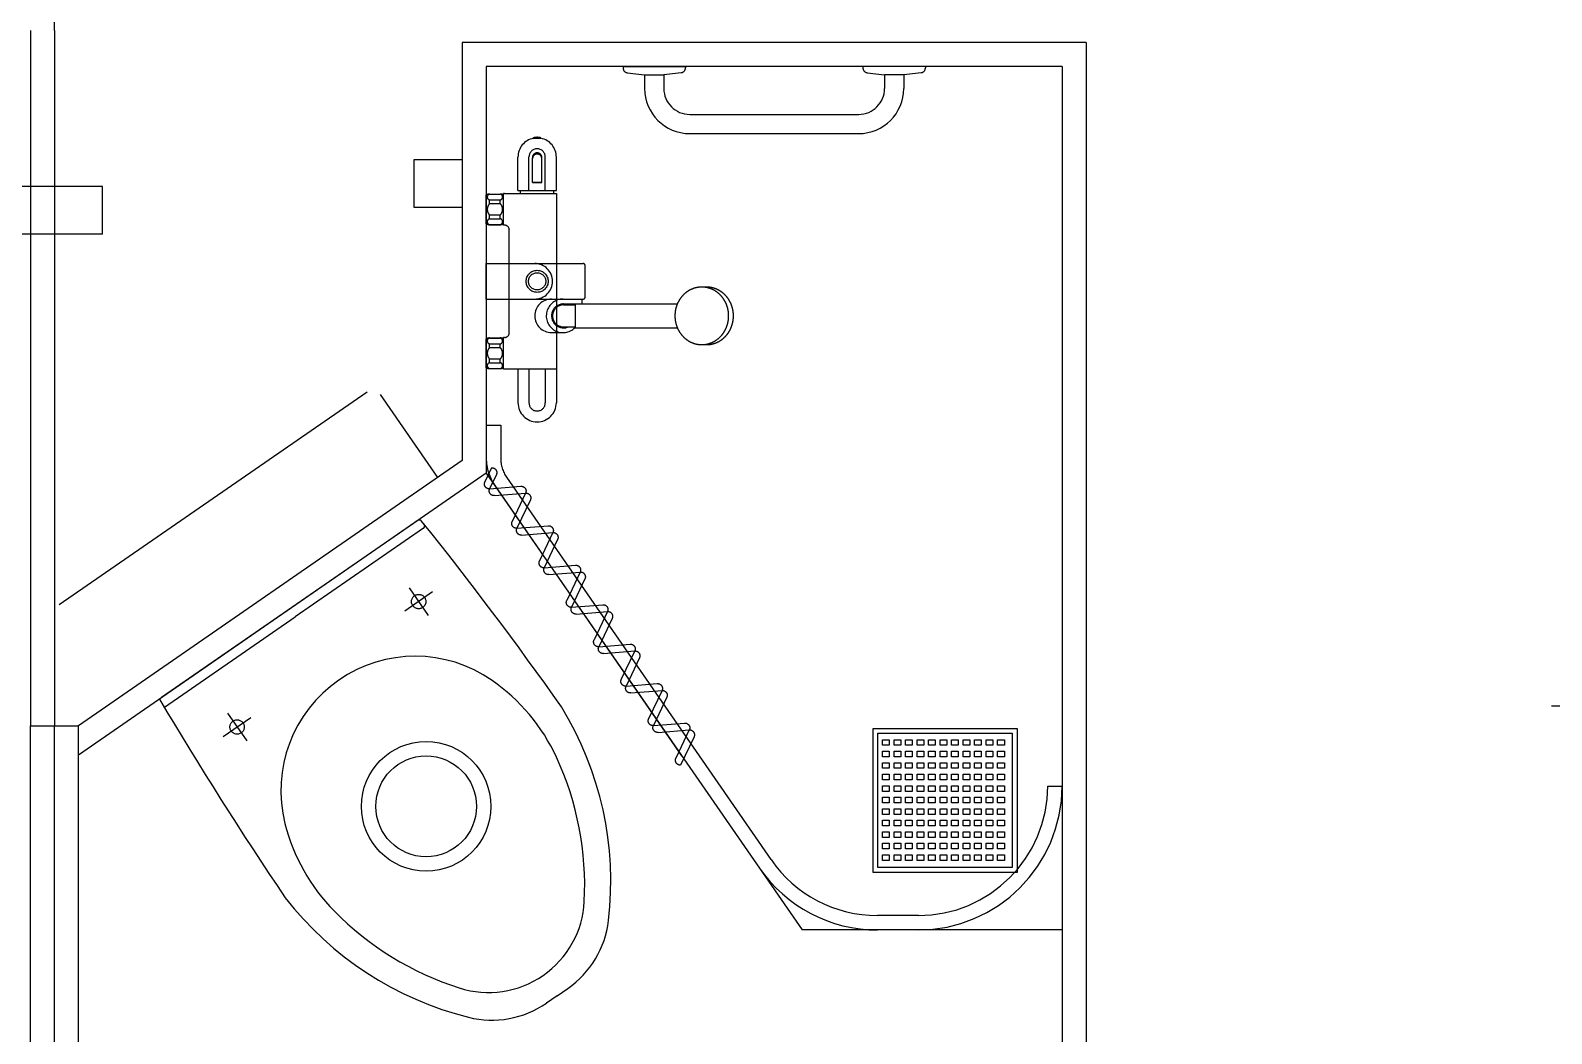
# Model space of a CAD drawing. Header units: millimetres. Extents: x 1638 to 3309, y -435 to 1865.
# Drawn here: x 2305.71 to 2313.88, y -210.75 to -205.36 of the extents above; entities that cross this region are included whole.
import ezdxf

# ---------------------------------------------------------------- set-up
doc = ezdxf.new("R2010")
doc.units = ezdxf.units.MM
doc.linetypes.add('HIDDEN', pattern=[9.525, 6.35, -3.175])
doc.layers.add('ballast', color=1, linetype='HIDDEN', lineweight=25)

# ---------------------------------------------------------------- blocks, each defined once
blk = doc.blocks.new('EXISTING BALLAST SYSTEM')
at = {"color": 8}
for p, q in [((2305.8415, -205.3608), (2305.8415, -201.6271)), ((2305.7127, -205.3608), (2305.7127, -209.0945)), ((2305.8415, -205.3608), (2305.8415, -209.0945)), ((2308.0307, -205.4252), (2308.0307, -207.6703)), ((2311.379, -205.4252), (2308.0307, -205.4252)), ((2311.379, -205.4252), (2311.379, -214.9549)), ((2308.1595, -205.554), (2308.1595, -207.6575)), ((2311.2502, -205.554), (2308.1595, -205.554)), ((2308.8935, -205.554), (2308.8935, -205.5621)), ((2308.8935, -205.554), (2309.2284, -205.554)), ((2309.2284, -205.554), (2309.2284, -205.5621)), ((2310.1813, -205.554), (2310.1813, -205.5621)), ((2310.5162, -205.554), (2310.1813, -205.554)), ((2310.5162, -205.554), (2310.5162, -205.5621)), ((2311.2502, -205.554), (2311.2502, -214.9549)), ((2308.9161, -205.5877), (2309.0094, -205.5991)), ((2309.0094, -205.5991), (2309.1125, -205.5991)), ((2309.0094, -205.5991), (2309.0094, -205.6725)), ((2309.2058, -205.5877), (2309.1125, -205.5991)), ((2309.1125, -205.5991), (2309.1125, -205.6725)), ((2310.2039, -205.5877), (2310.2972, -205.5991)), ((2310.4003, -205.5991), (2310.2972, -205.5991)), ((2310.2972, -205.5991), (2310.2972, -205.6725)), ((2310.4936, -205.5877), (2310.4003, -205.5991)), ((2310.4003, -205.5991), (2310.4003, -205.6725)), ((2309.2515, -205.8115), (2310.1582, -205.8115)), ((2308.0307, -205.8443), (2308.0307, -207.2211)), ((2308.4119, -205.9398), (2308.4119, -205.9393)), ((2308.4119, -205.9398), (2308.4531, -205.9398)), ((2308.4531, -205.9393), (2308.4531, -205.9398)), ((2309.2515, -205.9146), (2310.1582, -205.9146)), ((2307.7732, -206.0536), (2308.0307, -206.0536)), ((2307.7732, -206.3112), (2307.7732, -206.0536)), ((2308.3295, -206.2211), (2308.3295, -206.0408)), ((2308.3887, -206.2211), (2308.3887, -206.0401)), ((2308.4068, -206.1773), (2308.4068, -206.0441)), ((2308.408, -206.1747), (2308.408, -206.0446)), ((2308.457, -206.1747), (2308.457, -206.0446)), ((2308.4583, -206.1773), (2308.4583, -206.0441)), ((2308.4763, -206.2211), (2308.4763, -206.0401)), ((2308.5355, -206.2211), (2308.5355, -206.0408)), ((2306.099, -206.1979), (2295.3073, -206.1979)), ((2306.099, -206.4554), (2306.099, -206.1979)), ((2308.2522, -206.4065), (2308.2522, -206.2365)), ((2308.2574, -206.2365), (2308.2522, -206.2365)), ((2308.2522, -206.2365), (2308.5355, -206.2365)), ((2308.3295, -206.2211), (2308.5355, -206.2211)), ((2308.3424, -206.2365), (2308.3424, -206.2211)), ((2308.4068, -206.1773), (2308.4583, -206.1773)), ((2308.408, -206.1747), (2308.457, -206.1747)), ((2308.5227, -206.2365), (2308.5227, -206.2211)), ((2308.5355, -206.2365), (2308.5355, -206.7078)), ((2308.0307, -206.3112), (2307.7732, -206.3112)), ((2308.1595, -206.3988), (2308.1595, -206.2442)), ((2308.1775, -206.2399), (2308.1775, -206.2391)), ((2308.1775, -206.2391), (2308.2342, -206.2391)), ((2308.1775, -206.2399), (2308.2342, -206.2399)), ((2308.1775, -206.2906), (2308.1775, -206.2708)), ((2308.1775, -206.2708), (2308.2342, -206.2708)), ((2308.1775, -206.2906), (2308.2342, -206.2906)), ((2308.2342, -206.2399), (2308.2342, -206.2391)), ((2308.2342, -206.2906), (2308.2342, -206.2708)), ((2308.1775, -206.3722), (2308.1775, -206.3524)), ((2308.2342, -206.3524), (2308.1775, -206.3524)), ((2308.1775, -206.3722), (2308.2342, -206.3722)), ((2308.2342, -206.3722), (2308.2342, -206.3524)), ((2306.099, -206.4554), (2295.3073, -206.4554)), ((2308.1775, -206.4031), (2308.1775, -206.4039)), ((2308.1775, -206.4031), (2308.2342, -206.4031)), ((2308.1775, -206.4039), (2308.2342, -206.4039)), ((2308.2342, -206.4031), (2308.2342, -206.4039)), ((2308.2574, -206.4065), (2308.2522, -206.4065)), ((2308.2831, -206.9834), (2308.2831, -206.4323)), ((2308.1595, -206.8031), (2308.1595, -206.6126)), ((2308.1595, -206.6126), (2308.4196, -206.6126)), ((2308.4196, -206.6126), (2308.6798, -206.6126)), ((2308.6901, -206.7928), (2308.6901, -206.6229)), ((2308.5355, -206.7078), (2308.5355, -207.1792)), ((2308.1595, -206.8031), (2308.4196, -206.8031)), ((2308.4196, -206.8031), (2308.6798, -206.8031)), ((2308.6733, -206.8289), (2308.6733, -206.8031)), ((2308.5744, -206.8289), (2308.6733, -206.8289)), ((2308.5744, -206.8341), (2308.6362, -206.8341)), ((2308.6362, -206.8289), (2308.6362, -206.9577)), ((2308.6362, -206.8289), (2309.185, -206.8289)), ((2308.5744, -206.9525), (2308.6362, -206.9525)), ((2308.6362, -206.9577), (2309.185, -206.9577)), ((2308.1595, -207.1715), (2308.1595, -207.0169)), ((2308.1775, -207.0126), (2308.1775, -207.0118)), ((2308.1775, -207.0118), (2308.2342, -207.0118)), ((2308.1775, -207.0126), (2308.2342, -207.0126)), ((2308.1775, -207.0633), (2308.1775, -207.0435)), ((2308.1775, -207.0435), (2308.2342, -207.0435)), ((2308.2342, -207.0126), (2308.2342, -207.0118)), ((2308.2342, -207.0633), (2308.2342, -207.0435)), ((2308.2574, -207.0092), (2308.2522, -207.0092)), ((2308.2522, -207.1792), (2308.2522, -207.0092)), ((2308.5098, -206.9834), (2308.5744, -206.9834)), ((2308.1775, -207.0633), (2308.2342, -207.0633)), ((2308.1775, -207.1449), (2308.1775, -207.1251)), ((2308.2342, -207.1251), (2308.1775, -207.1251)), ((2308.2342, -207.1449), (2308.2342, -207.1251)), ((2308.1775, -207.1449), (2308.2342, -207.1449)), ((2308.1775, -207.1758), (2308.1775, -207.1766)), ((2308.1775, -207.1758), (2308.2342, -207.1758)), ((2308.1775, -207.1766), (2308.2342, -207.1766)), ((2308.2342, -207.1758), (2308.2342, -207.1766)), ((2308.5355, -207.1792), (2308.2522, -207.1792)), ((2308.3295, -207.1792), (2308.3295, -207.3595)), ((2308.3887, -207.1792), (2308.3887, -207.3602)), ((2308.4763, -207.1792), (2308.4763, -207.3602)), ((2308.5355, -207.1792), (2308.5355, -207.3595)), ((2307.5206, -207.3028), (2305.8676, -208.4453)), ((2307.8998, -207.7608), (2307.5923, -207.3159)), ((2308.1595, -207.4803), (2308.1595, -207.7379)), ((2308.1595, -207.4803), (2308.2368, -207.4803)), ((2308.2368, -207.4803), (2308.2368, -207.6575)), ((2308.0307, -207.6703), (2305.9702, -209.0945)), ((2308.1595, -207.7379), (2305.9702, -209.2511)), ((2308.1881, -207.7092), (2308.1521, -207.7852)), ((2308.1595, -207.7379), (2309.8545, -210.19)), ((2308.2135, -207.7458), (2308.1775, -207.8219)), ((2308.2681, -207.7591), (2309.6876, -209.8128)), ((2308.1775, -207.8219), (2308.3452, -207.8083)), ((2308.2028, -207.8586), (2308.3706, -207.845)), ((2308.2052, -207.804), (2309.2081, -209.2549)), ((2308.3706, -207.845), (2308.2985, -207.9971)), ((2308.396, -207.8817), (2308.3239, -208.0338)), ((2307.7917, -207.9921), (2306.417, -208.9423)), ((2307.8222, -208.0336), (2307.1337, -208.5095)), ((2308.3239, -208.0338), (2308.4917, -208.0202)), ((2308.3493, -208.0705), (2308.517, -208.0569)), ((2308.517, -208.0569), (2308.445, -208.209)), ((2308.5424, -208.0936), (2308.4703, -208.2457)), ((2308.4703, -208.2457), (2308.6381, -208.232)), ((2308.4957, -208.2824), (2308.6635, -208.2687)), ((2308.6635, -208.2687), (2308.5914, -208.4209)), ((2307.7455, -208.3528), (2307.848, -208.5011)), ((2308.6889, -208.3054), (2308.6168, -208.4576)), ((2307.8709, -208.3757), (2307.7226, -208.4782)), ((2306.4315, -208.9949), (2307.1337, -208.5095)), ((2308.6168, -208.4576), (2308.7846, -208.4439)), ((2308.6421, -208.4943), (2308.8099, -208.4806)), ((2308.8099, -208.4806), (2308.7379, -208.6327)), ((2308.8353, -208.5173), (2308.7632, -208.6694)), ((2308.7632, -208.6694), (2308.931, -208.6558)), ((2308.7886, -208.7061), (2308.9564, -208.6925)), ((2308.9564, -208.6925), (2308.8843, -208.8446)), ((2308.9817, -208.7292), (2308.9097, -208.8813)), ((2308.9097, -208.8813), (2309.0774, -208.8677)), ((2308.935, -208.918), (2309.1028, -208.9044)), ((2309.1028, -208.9044), (2309.0307, -209.0565)), ((2309.1282, -208.9411), (2309.0561, -209.0932)), ((2305.7127, -215.2125), (2305.7127, -209.0945)), ((2305.7127, -209.0945), (2305.9702, -209.0945)), ((2305.8415, -211.2718), (2305.8415, -209.0945)), ((2305.9702, -211.2718), (2305.9702, -209.0945)), ((2306.7479, -209.1519), (2306.8963, -209.0494)), ((2306.7708, -209.0265), (2306.8734, -209.1748)), ((2309.0561, -209.0932), (2309.2239, -209.0796)), ((2309.0815, -209.1299), (2309.2492, -209.1162)), ((2309.2492, -209.1162), (2309.1772, -209.2684)), ((2309.2746, -209.1529), (2309.2025, -209.3051)), ((2310.2354, -209.881), (2310.2354, -209.1083)), ((2310.2354, -209.1083), (2311.0081, -209.1083)), ((2310.2612, -209.8552), (2310.2612, -209.1341)), ((2310.2612, -209.1341), (2310.9823, -209.1341)), ((2310.286, -209.1988), (2310.286, -209.1688)), ((2310.286, -209.1688), (2310.322, -209.1688)), ((2310.322, -209.1688), (2310.322, -209.1988)), ((2310.3479, -209.1988), (2310.3479, -209.1688)), ((2310.3479, -209.1688), (2310.3838, -209.1688)), ((2310.3838, -209.1688), (2310.3838, -209.1988)), ((2310.4097, -209.1988), (2310.4097, -209.1688)), ((2310.4097, -209.1688), (2310.4456, -209.1688)), ((2310.4456, -209.1688), (2310.4456, -209.1988)), ((2310.4715, -209.1988), (2310.4715, -209.1688)), ((2310.4715, -209.1688), (2310.5074, -209.1688)), ((2310.5074, -209.1688), (2310.5074, -209.1988)), ((2310.5333, -209.1988), (2310.5333, -209.1688)), ((2310.5333, -209.1688), (2310.5693, -209.1688)), ((2310.5693, -209.1688), (2310.5693, -209.1988)), ((2310.5951, -209.1988), (2310.5951, -209.1688)), ((2310.5951, -209.1688), (2310.6311, -209.1688)), ((2310.6311, -209.1688), (2310.6311, -209.1988)), ((2310.6569, -209.1988), (2310.6569, -209.1688)), ((2310.6569, -209.1688), (2310.6929, -209.1688)), ((2310.6929, -209.1688), (2310.6929, -209.1988)), ((2310.7187, -209.1988), (2310.7187, -209.1688)), ((2310.7187, -209.1688), (2310.7547, -209.1688)), ((2310.7547, -209.1688), (2310.7547, -209.1988)), ((2310.7806, -209.1988), (2310.7806, -209.1688)), ((2310.7806, -209.1688), (2310.8165, -209.1688)), ((2310.8165, -209.1688), (2310.8165, -209.1988)), ((2310.8424, -209.1988), (2310.8424, -209.1688)), ((2310.8424, -209.1688), (2310.8783, -209.1688)), ((2310.8783, -209.1688), (2310.8783, -209.1988)), ((2310.9042, -209.1988), (2310.9042, -209.1688)), ((2310.9042, -209.1688), (2310.9401, -209.1688)), ((2310.9401, -209.1688), (2310.9401, -209.1988)), ((2310.9823, -209.1341), (2310.9823, -209.8552)), ((2311.0081, -209.1083), (2311.0081, -209.881)), ((2310.322, -209.1988), (2310.286, -209.1988)), ((2310.286, -209.2606), (2310.286, -209.2306)), ((2310.286, -209.2306), (2310.322, -209.2306)), ((2310.322, -209.2306), (2310.322, -209.2606)), ((2310.3838, -209.1988), (2310.3479, -209.1988)), ((2310.3479, -209.2606), (2310.3479, -209.2306)), ((2310.3479, -209.2306), (2310.3838, -209.2306)), ((2310.3838, -209.2306), (2310.3838, -209.2606)), ((2310.4456, -209.1988), (2310.4097, -209.1988)), ((2310.4097, -209.2606), (2310.4097, -209.2306)), ((2310.4097, -209.2306), (2310.4456, -209.2306)), ((2310.4456, -209.2306), (2310.4456, -209.2606)), ((2310.5074, -209.1988), (2310.4715, -209.1988)), ((2310.4715, -209.2606), (2310.4715, -209.2306)), ((2310.4715, -209.2306), (2310.5074, -209.2306)), ((2310.5074, -209.2306), (2310.5074, -209.2606)), ((2310.5693, -209.1988), (2310.5333, -209.1988)), ((2310.5333, -209.2606), (2310.5333, -209.2306)), ((2310.5333, -209.2306), (2310.5693, -209.2306)), ((2310.5693, -209.2306), (2310.5693, -209.2606)), ((2310.6311, -209.1988), (2310.5951, -209.1988)), ((2310.5951, -209.2606), (2310.5951, -209.2306)), ((2310.5951, -209.2306), (2310.6311, -209.2306)), ((2310.6311, -209.2306), (2310.6311, -209.2606)), ((2310.6929, -209.1988), (2310.6569, -209.1988)), ((2310.6569, -209.2606), (2310.6569, -209.2306)), ((2310.6569, -209.2306), (2310.6929, -209.2306)), ((2310.6929, -209.2306), (2310.6929, -209.2606)), ((2310.7547, -209.1988), (2310.7187, -209.1988)), ((2310.7187, -209.2606), (2310.7187, -209.2306)), ((2310.7187, -209.2306), (2310.7547, -209.2306)), ((2310.7547, -209.2306), (2310.7547, -209.2606)), ((2310.8165, -209.1988), (2310.7806, -209.1988)), ((2310.7806, -209.2606), (2310.7806, -209.2306)), ((2310.7806, -209.2306), (2310.8165, -209.2306)), ((2310.8165, -209.2306), (2310.8165, -209.2606)), ((2310.8783, -209.1988), (2310.8424, -209.1988)), ((2310.8424, -209.2606), (2310.8424, -209.2306)), ((2310.8424, -209.2306), (2310.8783, -209.2306)), ((2310.8783, -209.2306), (2310.8783, -209.2606)), ((2310.9401, -209.1988), (2310.9042, -209.1988)), ((2310.9042, -209.2606), (2310.9042, -209.2306)), ((2310.9042, -209.2306), (2310.9401, -209.2306)), ((2310.9401, -209.2306), (2310.9401, -209.2606)), ((2310.322, -209.2606), (2310.286, -209.2606)), ((2310.286, -209.3224), (2310.286, -209.2924)), ((2310.286, -209.2924), (2310.322, -209.2924)), ((2310.322, -209.3224), (2310.286, -209.3224)), ((2310.322, -209.2924), (2310.322, -209.3224)), ((2310.3838, -209.2606), (2310.3479, -209.2606)), ((2310.3479, -209.3224), (2310.3479, -209.2924)), ((2310.3479, -209.2924), (2310.3838, -209.2924)), ((2310.3838, -209.3224), (2310.3479, -209.3224)), ((2310.3838, -209.2924), (2310.3838, -209.3224)), ((2310.4456, -209.2606), (2310.4097, -209.2606)), ((2310.4097, -209.3224), (2310.4097, -209.2924)), ((2310.4097, -209.2924), (2310.4456, -209.2924)), ((2310.4456, -209.3224), (2310.4097, -209.3224)), ((2310.4456, -209.2924), (2310.4456, -209.3224)), ((2310.5074, -209.2606), (2310.4715, -209.2606)), ((2310.4715, -209.3224), (2310.4715, -209.2924)), ((2310.4715, -209.2924), (2310.5074, -209.2924)), ((2310.5074, -209.3224), (2310.4715, -209.3224)), ((2310.5074, -209.2924), (2310.5074, -209.3224)), ((2310.5693, -209.2606), (2310.5333, -209.2606)), ((2310.5333, -209.3224), (2310.5333, -209.2924)), ((2310.5333, -209.2924), (2310.5693, -209.2924)), ((2310.5693, -209.3224), (2310.5333, -209.3224)), ((2310.5693, -209.2924), (2310.5693, -209.3224)), ((2310.6311, -209.2606), (2310.5951, -209.2606)), ((2310.5951, -209.3224), (2310.5951, -209.2924)), ((2310.5951, -209.2924), (2310.6311, -209.2924)), ((2310.6311, -209.3224), (2310.5951, -209.3224)), ((2310.6311, -209.2924), (2310.6311, -209.3224)), ((2310.6929, -209.2606), (2310.6569, -209.2606)), ((2310.6569, -209.3224), (2310.6569, -209.2924)), ((2310.6569, -209.2924), (2310.6929, -209.2924)), ((2310.6929, -209.3224), (2310.6569, -209.3224)), ((2310.6929, -209.2924), (2310.6929, -209.3224)), ((2310.7547, -209.2606), (2310.7187, -209.2606)), ((2310.7187, -209.3224), (2310.7187, -209.2924)), ((2310.7187, -209.2924), (2310.7547, -209.2924)), ((2310.7547, -209.3224), (2310.7187, -209.3224)), ((2310.7547, -209.2924), (2310.7547, -209.3224)), ((2310.8165, -209.2606), (2310.7806, -209.2606)), ((2310.7806, -209.3224), (2310.7806, -209.2924)), ((2310.7806, -209.2924), (2310.8165, -209.2924)), ((2310.8165, -209.3224), (2310.7806, -209.3224)), ((2310.8165, -209.2924), (2310.8165, -209.3224)), ((2310.8783, -209.2606), (2310.8424, -209.2606)), ((2310.8424, -209.3224), (2310.8424, -209.2924)), ((2310.8424, -209.2924), (2310.8783, -209.2924)), ((2310.8783, -209.3224), (2310.8424, -209.3224)), ((2310.8783, -209.2924), (2310.8783, -209.3224)), ((2310.9401, -209.2606), (2310.9042, -209.2606)), ((2310.9042, -209.3224), (2310.9042, -209.2924)), ((2310.9042, -209.2924), (2310.9401, -209.2924)), ((2310.9401, -209.3224), (2310.9042, -209.3224)), ((2310.9401, -209.2924), (2310.9401, -209.3224)), ((2310.286, -209.3842), (2310.286, -209.3543)), ((2310.286, -209.3543), (2310.322, -209.3543)), ((2310.322, -209.3842), (2310.286, -209.3842)), ((2310.286, -209.446), (2310.286, -209.4161)), ((2310.286, -209.4161), (2310.322, -209.4161)), ((2310.322, -209.3543), (2310.322, -209.3842)), ((2310.322, -209.4161), (2310.322, -209.446)), ((2310.3479, -209.3842), (2310.3479, -209.3543)), ((2310.3479, -209.3543), (2310.3838, -209.3543)), ((2310.3838, -209.3842), (2310.3479, -209.3842)), ((2310.3479, -209.446), (2310.3479, -209.4161)), ((2310.3479, -209.4161), (2310.3838, -209.4161)), ((2310.3838, -209.3543), (2310.3838, -209.3842)), ((2310.3838, -209.4161), (2310.3838, -209.446)), ((2310.4097, -209.3842), (2310.4097, -209.3543)), ((2310.4097, -209.3543), (2310.4456, -209.3543)), ((2310.4456, -209.3842), (2310.4097, -209.3842)), ((2310.4097, -209.446), (2310.4097, -209.4161)), ((2310.4097, -209.4161), (2310.4456, -209.4161)), ((2310.4456, -209.3543), (2310.4456, -209.3842)), ((2310.4456, -209.4161), (2310.4456, -209.446)), ((2310.4715, -209.3842), (2310.4715, -209.3543)), ((2310.4715, -209.3543), (2310.5074, -209.3543)), ((2310.5074, -209.3842), (2310.4715, -209.3842)), ((2310.4715, -209.446), (2310.4715, -209.4161)), ((2310.4715, -209.4161), (2310.5074, -209.4161)), ((2310.5074, -209.3543), (2310.5074, -209.3842)), ((2310.5074, -209.4161), (2310.5074, -209.446)), ((2310.5333, -209.3842), (2310.5333, -209.3543)), ((2310.5333, -209.3543), (2310.5693, -209.3543)), ((2310.5693, -209.3842), (2310.5333, -209.3842)), ((2310.5333, -209.446), (2310.5333, -209.4161)), ((2310.5333, -209.4161), (2310.5693, -209.4161)), ((2310.5693, -209.3543), (2310.5693, -209.3842)), ((2310.5693, -209.4161), (2310.5693, -209.446)), ((2310.5951, -209.3842), (2310.5951, -209.3543)), ((2310.5951, -209.3543), (2310.6311, -209.3543)), ((2310.6311, -209.3842), (2310.5951, -209.3842)), ((2310.5951, -209.446), (2310.5951, -209.4161)), ((2310.5951, -209.4161), (2310.6311, -209.4161)), ((2310.6311, -209.3543), (2310.6311, -209.3842)), ((2310.6311, -209.4161), (2310.6311, -209.446)), ((2310.6569, -209.3842), (2310.6569, -209.3543)), ((2310.6569, -209.3543), (2310.6929, -209.3543)), ((2310.6929, -209.3842), (2310.6569, -209.3842)), ((2310.6569, -209.446), (2310.6569, -209.4161)), ((2310.6569, -209.4161), (2310.6929, -209.4161)), ((2310.6929, -209.3543), (2310.6929, -209.3842)), ((2310.6929, -209.4161), (2310.6929, -209.446)), ((2310.7187, -209.3842), (2310.7187, -209.3543)), ((2310.7187, -209.3543), (2310.7547, -209.3543)), ((2310.7547, -209.3842), (2310.7187, -209.3842)), ((2310.7187, -209.446), (2310.7187, -209.4161)), ((2310.7187, -209.4161), (2310.7547, -209.4161)), ((2310.7547, -209.3543), (2310.7547, -209.3842)), ((2310.7547, -209.4161), (2310.7547, -209.446)), ((2310.7806, -209.3842), (2310.7806, -209.3543)), ((2310.7806, -209.3543), (2310.8165, -209.3543)), ((2310.8165, -209.3842), (2310.7806, -209.3842)), ((2310.7806, -209.446), (2310.7806, -209.4161)), ((2310.7806, -209.4161), (2310.8165, -209.4161)), ((2310.8165, -209.3543), (2310.8165, -209.3842)), ((2310.8165, -209.4161), (2310.8165, -209.446)), ((2310.8424, -209.3842), (2310.8424, -209.3543)), ((2310.8424, -209.3543), (2310.8783, -209.3543)), ((2310.8783, -209.3842), (2310.8424, -209.3842)), ((2310.8424, -209.446), (2310.8424, -209.4161)), ((2310.8424, -209.4161), (2310.8783, -209.4161)), ((2310.8783, -209.3543), (2310.8783, -209.3842)), ((2310.8783, -209.4161), (2310.8783, -209.446)), ((2310.9042, -209.3842), (2310.9042, -209.3543)), ((2310.9042, -209.3543), (2310.9401, -209.3543)), ((2310.9401, -209.3842), (2310.9042, -209.3842)), ((2310.9042, -209.446), (2310.9042, -209.4161)), ((2310.9042, -209.4161), (2310.9401, -209.4161)), ((2310.9401, -209.3543), (2310.9401, -209.3842)), ((2310.9401, -209.4161), (2310.9401, -209.446)), ((2311.1729, -209.4174), (2311.2502, -209.4174)), ((2310.322, -209.446), (2310.286, -209.446)), ((2310.286, -209.5078), (2310.286, -209.4779)), ((2310.286, -209.4779), (2310.322, -209.4779)), ((2310.322, -209.4779), (2310.322, -209.5078)), ((2310.3838, -209.446), (2310.3479, -209.446)), ((2310.3479, -209.5078), (2310.3479, -209.4779)), ((2310.3479, -209.4779), (2310.3838, -209.4779)), ((2310.3838, -209.4779), (2310.3838, -209.5078)), ((2310.4456, -209.446), (2310.4097, -209.446)), ((2310.4097, -209.5078), (2310.4097, -209.4779)), ((2310.4097, -209.4779), (2310.4456, -209.4779)), ((2310.4456, -209.4779), (2310.4456, -209.5078)), ((2310.5074, -209.446), (2310.4715, -209.446)), ((2310.4715, -209.5078), (2310.4715, -209.4779)), ((2310.4715, -209.4779), (2310.5074, -209.4779)), ((2310.5074, -209.4779), (2310.5074, -209.5078)), ((2310.5693, -209.446), (2310.5333, -209.446)), ((2310.5333, -209.5078), (2310.5333, -209.4779)), ((2310.5333, -209.4779), (2310.5693, -209.4779)), ((2310.5693, -209.4779), (2310.5693, -209.5078)), ((2310.6311, -209.446), (2310.5951, -209.446)), ((2310.5951, -209.5078), (2310.5951, -209.4779)), ((2310.5951, -209.4779), (2310.6311, -209.4779)), ((2310.6311, -209.4779), (2310.6311, -209.5078)), ((2310.6929, -209.446), (2310.6569, -209.446)), ((2310.6569, -209.5078), (2310.6569, -209.4779)), ((2310.6569, -209.4779), (2310.6929, -209.4779)), ((2310.6929, -209.4779), (2310.6929, -209.5078)), ((2310.7547, -209.446), (2310.7187, -209.446)), ((2310.7187, -209.5078), (2310.7187, -209.4779)), ((2310.7187, -209.4779), (2310.7547, -209.4779)), ((2310.7547, -209.4779), (2310.7547, -209.5078)), ((2310.8165, -209.446), (2310.7806, -209.446)), ((2310.7806, -209.5078), (2310.7806, -209.4779)), ((2310.7806, -209.4779), (2310.8165, -209.4779)), ((2310.8165, -209.4779), (2310.8165, -209.5078)), ((2310.8783, -209.446), (2310.8424, -209.446)), ((2310.8424, -209.5078), (2310.8424, -209.4779)), ((2310.8424, -209.4779), (2310.8783, -209.4779)), ((2310.8783, -209.4779), (2310.8783, -209.5078)), ((2310.9401, -209.446), (2310.9042, -209.446)), ((2310.9042, -209.5078), (2310.9042, -209.4779)), ((2310.9042, -209.4779), (2310.9401, -209.4779)), ((2310.9401, -209.4779), (2310.9401, -209.5078)), ((2310.322, -209.5078), (2310.286, -209.5078)), ((2310.286, -209.5696), (2310.286, -209.5397)), ((2310.286, -209.5397), (2310.322, -209.5397)), ((2310.322, -209.5696), (2310.286, -209.5696)), ((2310.322, -209.5397), (2310.322, -209.5696)), ((2310.3838, -209.5078), (2310.3479, -209.5078)), ((2310.3479, -209.5696), (2310.3479, -209.5397)), ((2310.3479, -209.5397), (2310.3838, -209.5397)), ((2310.3838, -209.5696), (2310.3479, -209.5696)), ((2310.3838, -209.5397), (2310.3838, -209.5696)), ((2310.4456, -209.5078), (2310.4097, -209.5078)), ((2310.4097, -209.5696), (2310.4097, -209.5397)), ((2310.4097, -209.5397), (2310.4456, -209.5397)), ((2310.4456, -209.5696), (2310.4097, -209.5696)), ((2310.4456, -209.5397), (2310.4456, -209.5696)), ((2310.5074, -209.5078), (2310.4715, -209.5078)), ((2310.4715, -209.5696), (2310.4715, -209.5397)), ((2310.4715, -209.5397), (2310.5074, -209.5397)), ((2310.5074, -209.5696), (2310.4715, -209.5696)), ((2310.5074, -209.5397), (2310.5074, -209.5696)), ((2310.5693, -209.5078), (2310.5333, -209.5078)), ((2310.5333, -209.5696), (2310.5333, -209.5397)), ((2310.5333, -209.5397), (2310.5693, -209.5397)), ((2310.5693, -209.5696), (2310.5333, -209.5696)), ((2310.5693, -209.5397), (2310.5693, -209.5696)), ((2310.6311, -209.5078), (2310.5951, -209.5078)), ((2310.5951, -209.5696), (2310.5951, -209.5397)), ((2310.5951, -209.5397), (2310.6311, -209.5397)), ((2310.6311, -209.5696), (2310.5951, -209.5696)), ((2310.6311, -209.5397), (2310.6311, -209.5696)), ((2310.6929, -209.5078), (2310.6569, -209.5078)), ((2310.6569, -209.5696), (2310.6569, -209.5397)), ((2310.6569, -209.5397), (2310.6929, -209.5397)), ((2310.6929, -209.5696), (2310.6569, -209.5696)), ((2310.6929, -209.5397), (2310.6929, -209.5696)), ((2310.7547, -209.5078), (2310.7187, -209.5078)), ((2310.7187, -209.5696), (2310.7187, -209.5397)), ((2310.7187, -209.5397), (2310.7547, -209.5397)), ((2310.7547, -209.5696), (2310.7187, -209.5696)), ((2310.7547, -209.5397), (2310.7547, -209.5696)), ((2310.8165, -209.5078), (2310.7806, -209.5078)), ((2310.7806, -209.5696), (2310.7806, -209.5397)), ((2310.7806, -209.5397), (2310.8165, -209.5397)), ((2310.8165, -209.5696), (2310.7806, -209.5696)), ((2310.8165, -209.5397), (2310.8165, -209.5696)), ((2310.8783, -209.5078), (2310.8424, -209.5078)), ((2310.8424, -209.5696), (2310.8424, -209.5397)), ((2310.8424, -209.5397), (2310.8783, -209.5397)), ((2310.8783, -209.5696), (2310.8424, -209.5696)), ((2310.8783, -209.5397), (2310.8783, -209.5696)), ((2310.9401, -209.5078), (2310.9042, -209.5078)), ((2310.9042, -209.5696), (2310.9042, -209.5397)), ((2310.9042, -209.5397), (2310.9401, -209.5397)), ((2310.9401, -209.5696), (2310.9042, -209.5696)), ((2310.9401, -209.5397), (2310.9401, -209.5696)), ((2310.286, -209.6315), (2310.286, -209.6015)), ((2310.286, -209.6015), (2310.322, -209.6015)), ((2310.322, -209.6315), (2310.286, -209.6315)), ((2310.286, -209.6933), (2310.286, -209.6633)), ((2310.286, -209.6633), (2310.322, -209.6633)), ((2310.322, -209.6015), (2310.322, -209.6315)), ((2310.322, -209.6633), (2310.322, -209.6933)), ((2310.3479, -209.6315), (2310.3479, -209.6015)), ((2310.3479, -209.6015), (2310.3838, -209.6015)), ((2310.3838, -209.6315), (2310.3479, -209.6315)), ((2310.3479, -209.6933), (2310.3479, -209.6633)), ((2310.3479, -209.6633), (2310.3838, -209.6633)), ((2310.3838, -209.6015), (2310.3838, -209.6315)), ((2310.3838, -209.6633), (2310.3838, -209.6933)), ((2310.4097, -209.6315), (2310.4097, -209.6015)), ((2310.4097, -209.6015), (2310.4456, -209.6015)), ((2310.4456, -209.6315), (2310.4097, -209.6315)), ((2310.4097, -209.6933), (2310.4097, -209.6633)), ((2310.4097, -209.6633), (2310.4456, -209.6633)), ((2310.4456, -209.6015), (2310.4456, -209.6315)), ((2310.4456, -209.6633), (2310.4456, -209.6933)), ((2310.4715, -209.6315), (2310.4715, -209.6015)), ((2310.4715, -209.6015), (2310.5074, -209.6015)), ((2310.5074, -209.6315), (2310.4715, -209.6315)), ((2310.4715, -209.6933), (2310.4715, -209.6633)), ((2310.4715, -209.6633), (2310.5074, -209.6633)), ((2310.5074, -209.6015), (2310.5074, -209.6315)), ((2310.5074, -209.6633), (2310.5074, -209.6933)), ((2310.5333, -209.6315), (2310.5333, -209.6015)), ((2310.5333, -209.6015), (2310.5693, -209.6015)), ((2310.5693, -209.6315), (2310.5333, -209.6315)), ((2310.5333, -209.6933), (2310.5333, -209.6633)), ((2310.5333, -209.6633), (2310.5693, -209.6633)), ((2310.5693, -209.6015), (2310.5693, -209.6315)), ((2310.5693, -209.6633), (2310.5693, -209.6933)), ((2310.5951, -209.6315), (2310.5951, -209.6015)), ((2310.5951, -209.6015), (2310.6311, -209.6015)), ((2310.6311, -209.6315), (2310.5951, -209.6315)), ((2310.5951, -209.6933), (2310.5951, -209.6633)), ((2310.5951, -209.6633), (2310.6311, -209.6633)), ((2310.6311, -209.6015), (2310.6311, -209.6315)), ((2310.6311, -209.6633), (2310.6311, -209.6933)), ((2310.6569, -209.6315), (2310.6569, -209.6015)), ((2310.6569, -209.6015), (2310.6929, -209.6015)), ((2310.6929, -209.6315), (2310.6569, -209.6315)), ((2310.6569, -209.6933), (2310.6569, -209.6633)), ((2310.6569, -209.6633), (2310.6929, -209.6633)), ((2310.6929, -209.6015), (2310.6929, -209.6315)), ((2310.6929, -209.6633), (2310.6929, -209.6933)), ((2310.7187, -209.6315), (2310.7187, -209.6015)), ((2310.7187, -209.6015), (2310.7547, -209.6015)), ((2310.7547, -209.6315), (2310.7187, -209.6315)), ((2310.7187, -209.6933), (2310.7187, -209.6633)), ((2310.7187, -209.6633), (2310.7547, -209.6633)), ((2310.7547, -209.6015), (2310.7547, -209.6315)), ((2310.7547, -209.6633), (2310.7547, -209.6933)), ((2310.7806, -209.6315), (2310.7806, -209.6015)), ((2310.7806, -209.6015), (2310.8165, -209.6015)), ((2310.8165, -209.6315), (2310.7806, -209.6315)), ((2310.7806, -209.6933), (2310.7806, -209.6633)), ((2310.7806, -209.6633), (2310.8165, -209.6633)), ((2310.8165, -209.6015), (2310.8165, -209.6315)), ((2310.8165, -209.6633), (2310.8165, -209.6933)), ((2310.8424, -209.6315), (2310.8424, -209.6015)), ((2310.8424, -209.6015), (2310.8783, -209.6015)), ((2310.8783, -209.6315), (2310.8424, -209.6315)), ((2310.8424, -209.6933), (2310.8424, -209.6633)), ((2310.8424, -209.6633), (2310.8783, -209.6633)), ((2310.8783, -209.6015), (2310.8783, -209.6315)), ((2310.8783, -209.6633), (2310.8783, -209.6933)), ((2310.9042, -209.6315), (2310.9042, -209.6015)), ((2310.9042, -209.6015), (2310.9401, -209.6015)), ((2310.9401, -209.6315), (2310.9042, -209.6315)), ((2310.9042, -209.6933), (2310.9042, -209.6633)), ((2310.9042, -209.6633), (2310.9401, -209.6633)), ((2310.9401, -209.6015), (2310.9401, -209.6315)), ((2310.9401, -209.6633), (2310.9401, -209.6933)), ((2310.322, -209.6933), (2310.286, -209.6933)), ((2310.286, -209.7551), (2310.286, -209.7251)), ((2310.286, -209.7251), (2310.322, -209.7251)), ((2310.322, -209.7251), (2310.322, -209.7551)), ((2310.3838, -209.6933), (2310.3479, -209.6933)), ((2310.3479, -209.7551), (2310.3479, -209.7251)), ((2310.3479, -209.7251), (2310.3838, -209.7251)), ((2310.3838, -209.7251), (2310.3838, -209.7551)), ((2310.4456, -209.6933), (2310.4097, -209.6933)), ((2310.4097, -209.7551), (2310.4097, -209.7251)), ((2310.4097, -209.7251), (2310.4456, -209.7251)), ((2310.4456, -209.7251), (2310.4456, -209.7551)), ((2310.5074, -209.6933), (2310.4715, -209.6933)), ((2310.4715, -209.7551), (2310.4715, -209.7251)), ((2310.4715, -209.7251), (2310.5074, -209.7251)), ((2310.5074, -209.7251), (2310.5074, -209.7551)), ((2310.5693, -209.6933), (2310.5333, -209.6933)), ((2310.5333, -209.7551), (2310.5333, -209.7251)), ((2310.5333, -209.7251), (2310.5693, -209.7251)), ((2310.5693, -209.7251), (2310.5693, -209.7551)), ((2310.6311, -209.6933), (2310.5951, -209.6933)), ((2310.5951, -209.7551), (2310.5951, -209.7251)), ((2310.5951, -209.7251), (2310.6311, -209.7251)), ((2310.6311, -209.7251), (2310.6311, -209.7551)), ((2310.6929, -209.6933), (2310.6569, -209.6933)), ((2310.6569, -209.7551), (2310.6569, -209.7251)), ((2310.6569, -209.7251), (2310.6929, -209.7251)), ((2310.6929, -209.7251), (2310.6929, -209.7551)), ((2310.7547, -209.6933), (2310.7187, -209.6933)), ((2310.7187, -209.7551), (2310.7187, -209.7251)), ((2310.7187, -209.7251), (2310.7547, -209.7251)), ((2310.7547, -209.7251), (2310.7547, -209.7551)), ((2310.8165, -209.6933), (2310.7806, -209.6933)), ((2310.7806, -209.7551), (2310.7806, -209.7251)), ((2310.7806, -209.7251), (2310.8165, -209.7251)), ((2310.8165, -209.7251), (2310.8165, -209.7551)), ((2310.8783, -209.6933), (2310.8424, -209.6933)), ((2310.8424, -209.7551), (2310.8424, -209.7251)), ((2310.8424, -209.7251), (2310.8783, -209.7251)), ((2310.8783, -209.7251), (2310.8783, -209.7551)), ((2310.9401, -209.6933), (2310.9042, -209.6933)), ((2310.9042, -209.7551), (2310.9042, -209.7251)), ((2310.9042, -209.7251), (2310.9401, -209.7251)), ((2310.9401, -209.7251), (2310.9401, -209.7551)), ((2310.322, -209.7551), (2310.286, -209.7551)), ((2310.286, -209.8169), (2310.286, -209.787)), ((2310.286, -209.787), (2310.322, -209.787)), ((2310.322, -209.8169), (2310.286, -209.8169)), ((2310.322, -209.787), (2310.322, -209.8169)), ((2310.3838, -209.7551), (2310.3479, -209.7551)), ((2310.3479, -209.8169), (2310.3479, -209.787)), ((2310.3479, -209.787), (2310.3838, -209.787)), ((2310.3838, -209.8169), (2310.3479, -209.8169)), ((2310.3838, -209.787), (2310.3838, -209.8169)), ((2310.4456, -209.7551), (2310.4097, -209.7551)), ((2310.4097, -209.8169), (2310.4097, -209.787)), ((2310.4097, -209.787), (2310.4456, -209.787)), ((2310.4456, -209.8169), (2310.4097, -209.8169)), ((2310.4456, -209.787), (2310.4456, -209.8169)), ((2310.5074, -209.7551), (2310.4715, -209.7551)), ((2310.4715, -209.8169), (2310.4715, -209.787)), ((2310.4715, -209.787), (2310.5074, -209.787)), ((2310.5074, -209.8169), (2310.4715, -209.8169)), ((2310.5074, -209.787), (2310.5074, -209.8169)), ((2310.5693, -209.7551), (2310.5333, -209.7551)), ((2310.5333, -209.8169), (2310.5333, -209.787)), ((2310.5333, -209.787), (2310.5693, -209.787)), ((2310.5693, -209.8169), (2310.5333, -209.8169)), ((2310.5693, -209.787), (2310.5693, -209.8169)), ((2310.6311, -209.7551), (2310.5951, -209.7551)), ((2310.5951, -209.8169), (2310.5951, -209.787)), ((2310.5951, -209.787), (2310.6311, -209.787)), ((2310.6311, -209.8169), (2310.5951, -209.8169)), ((2310.6311, -209.787), (2310.6311, -209.8169)), ((2310.6929, -209.7551), (2310.6569, -209.7551)), ((2310.6569, -209.8169), (2310.6569, -209.787)), ((2310.6569, -209.787), (2310.6929, -209.787)), ((2310.6929, -209.8169), (2310.6569, -209.8169)), ((2310.6929, -209.787), (2310.6929, -209.8169)), ((2310.7547, -209.7551), (2310.7187, -209.7551)), ((2310.7187, -209.8169), (2310.7187, -209.787)), ((2310.7187, -209.787), (2310.7547, -209.787)), ((2310.7547, -209.8169), (2310.7187, -209.8169)), ((2310.7547, -209.787), (2310.7547, -209.8169)), ((2310.8165, -209.7551), (2310.7806, -209.7551)), ((2310.7806, -209.8169), (2310.7806, -209.787)), ((2310.7806, -209.787), (2310.8165, -209.787)), ((2310.8165, -209.8169), (2310.7806, -209.8169)), ((2310.8165, -209.787), (2310.8165, -209.8169)), ((2310.8783, -209.7551), (2310.8424, -209.7551)), ((2310.8424, -209.8169), (2310.8424, -209.787)), ((2310.8424, -209.787), (2310.8783, -209.787)), ((2310.8783, -209.8169), (2310.8424, -209.8169)), ((2310.8783, -209.787), (2310.8783, -209.8169)), ((2310.9401, -209.7551), (2310.9042, -209.7551)), ((2310.9042, -209.8169), (2310.9042, -209.787)), ((2310.9042, -209.787), (2310.9401, -209.787)), ((2310.9401, -209.8169), (2310.9042, -209.8169)), ((2310.9401, -209.787), (2310.9401, -209.8169)), ((2311.0081, -209.881), (2310.2354, -209.881)), ((2310.9823, -209.8552), (2310.2612, -209.8552)), ((2310.4791, -210.1128), (2310.2597, -210.1128)), ((2310.4775, -210.19), (2309.8545, -210.19)), ((2311.2502, -210.19), (2310.2597, -210.19)), ((2308.5396, -210.5435), (2308.4822, -210.5832)), ((2308.5396, -210.5435), (2308.5969, -210.5039))]:
    blk.add_line(p, q, dxfattribs=at)
at = {"color": 8, "linetype": 'Continuous'}
blk.add_line((2313.8773, -208.9875), (2316.968, -208.9875), dxfattribs=at)
at = {"color": 8}
for centre, radius in [((2308.4325, -206.7078), 0.0592), ((2308.4325, -206.7078), 0.0464), ((2307.7967, -208.427), 0.0386), ((2306.8221, -209.1006), 0.0386), ((2307.8366, -209.5265), 0.3477), ((2307.8366, -209.5265), 0.2704)]:
    blk.add_circle(centre, radius, dxfattribs=at)
for centre, radius, start, end in [((2308.9193, -205.5621), 0.0258, 180, 262.9835), ((2309.2026, -205.5621), 0.0258, 277.0165, 0), ((2310.2071, -205.5621), 0.0258, 180, 262.9835), ((2310.4904, -205.5621), 0.0258, 277.0165, 0), ((2309.2515, -205.6725), 0.2421, 180, 270), ((2309.2515, -205.6725), 0.1391, 180, 270), ((2310.1582, -205.6725), 0.2421, 270, 0), ((2310.1582, -205.6725), 0.1391, 270, 0), ((2308.4325, -206.0408), 0.103, 101.52717, 180), ((2308.4145, -205.9393), 0.00258, 102.83959, 180), ((2308.4325, -206.0184), 0.0837, 77.16041, 102.83959), ((2308.4505, -205.9393), 0.00258, 0, 77.16041), ((2308.4325, -206.0408), 0.103, 0, 78.47283), ((2308.4325, -206.0401), 0.0438, 90, 180), ((2308.4325, -206.0441), 0.0258, 90, 180), ((2308.4325, -206.0446), 0.0245, 90, 180), ((2308.4325, -206.0487), 0.0245, 90, 180), ((2308.4325, -206.0401), 0.0438, 0, 90), ((2308.4325, -206.0441), 0.0258, 0, 90), ((2308.4325, -206.0446), 0.0245, 0, 90), ((2308.4325, -206.0487), 0.0245, 0, 90), ((2308.1775, -206.273), 0.0339, 89.90958, 121.98121), ((2308.1804, -206.2553), 0.0157, 100.38886, 259.61114), ((2308.2073, -206.3215), 0.0426, 173.49259, 186.50741), ((2308.2077, -206.3216), 0.0431, 160.55039, 173.46893), ((2308.209, -206.322), 0.0445, 147.87873, 160.53257), ((2308.2107, -206.3231), 0.0465, 135.58729, 147.87021), ((2308.2342, -206.273), 0.0339, 58.01879, 90.09042), ((2308.2314, -206.2553), 0.0157, 280.38886, 79.61114), ((2308.201, -206.3231), 0.0465, 32.12979, 44.41271), ((2308.2027, -206.322), 0.0445, 19.46743, 32.12127), ((2308.204, -206.3216), 0.0431, 6.53107, 19.44961), ((2308.2044, -206.3215), 0.0426, 353.49259, 6.50741), ((2308.1775, -206.37), 0.0339, 238.01879, 270.09042), ((2308.1804, -206.3877), 0.0157, 100.38886, 259.61114), ((2308.2077, -206.3214), 0.0431, 186.53107, 199.44961), ((2308.209, -206.321), 0.0445, 199.46743, 212.12127), ((2308.2107, -206.3199), 0.0465, 212.12979, 224.41271), ((2308.201, -206.3199), 0.0465, 315.58729, 327.87021), ((2308.2314, -206.3877), 0.0157, 280.38886, 79.61114), ((2308.2342, -206.37), 0.0339, 269.90958, 301.98121), ((2308.2027, -206.321), 0.0445, 327.87873, 340.53257), ((2308.204, -206.3214), 0.0431, 340.55039, 353.46893), ((2308.2574, -206.4323), 0.0258, 0, 90), ((2308.4196, -206.7078), 0.0953, 270, 90), ((2308.6798, -206.6229), 0.0103, 0, 90), ((2308.5098, -206.8933), 0.0901, 90, 270), ((2308.5716, -206.8933), 0.0901, 90, 315.34833), ((2308.6798, -206.7928), 0.0103, 270, 0), ((2309.3307, -206.8912), 0.1584, 148.08016, 158.89273), ((2309.326, -206.8882), 0.1528, 137.01107, 148.08709), ((2309.3216, -206.8841), 0.1468, 125.6372, 137.01305), ((2309.3184, -206.8797), 0.1414, 113.96564, 125.63307), ((2309.3167, -206.8759), 0.1372, 102.05453, 113.95528), ((2309.3162, -206.8738), 0.135, 90.00848, 102.03938), ((2309.3161, -206.8738), 0.135, 77.96062, 89.99152), ((2309.3419, -206.8735), 0.1347, 83.36539, 95.28982), ((2309.3156, -206.8759), 0.1372, 66.04472, 77.94547), ((2309.3417, -206.8747), 0.1359, 71.4971, 83.34949), ((2309.3139, -206.8797), 0.1414, 54.36693, 66.03436), ((2309.3407, -206.8778), 0.1392, 59.81913, 71.48465), ((2309.3107, -206.8841), 0.1468, 42.98695, 54.3628), ((2309.3382, -206.882), 0.1441, 48.41171, 59.81222), ((2309.3063, -206.8882), 0.1528, 31.91291, 42.98893), ((2309.3343, -206.8863), 0.1499, 37.30626, 48.41087), ((2309.3016, -206.8912), 0.1584, 21.10727, 31.91984), ((2309.3297, -206.8899), 0.1558, 26.48665, 37.3108), ((2308.5744, -206.8933), 0.0644, 90, 293.07588), ((2308.5744, -206.8933), 0.0592, 90, 270.00036), ((2309.3371, -206.8933), 0.1652, 169.48917, 180.00648), ((2309.3348, -206.8928), 0.1628, 158.88235, 169.50151), ((2309.2975, -206.8928), 0.1628, 10.49849, 21.11765), ((2309.2952, -206.8933), 0.1652, 359.99352, 10.51083), ((2309.3252, -206.8922), 0.1608, 15.89832, 26.49523), ((2309.3219, -206.8931), 0.1642, 5.4601, 15.90948), ((2309.3207, -206.8933), 0.1655, 355.07575, 5.47251), ((2309.3371, -206.8933), 0.1652, 179.99352, 190.51083), ((2309.3348, -206.8938), 0.1628, 190.49849, 201.11765), ((2309.3307, -206.8954), 0.1584, 201.10727, 211.91984), ((2309.3016, -206.8954), 0.1584, 328.08016, 338.89273), ((2309.2975, -206.8938), 0.1628, 338.88235, 349.50151), ((2309.3294, -206.8965), 0.1561, 323.26656, 334.0771), ((2309.2952, -206.8933), 0.1652, 349.48917, 0.00648), ((2309.325, -206.8943), 0.161, 334.06835, 344.65531), ((2309.3218, -206.8934), 0.1643, 344.64405, 355.08819), ((2308.1775, -207.0457), 0.0339, 89.90958, 121.98121), ((2308.1804, -207.028), 0.0157, 100.38886, 259.61114), ((2308.2342, -207.0457), 0.0339, 58.01879, 90.09042), ((2308.2314, -207.028), 0.0157, 280.38886, 79.61114), ((2308.2574, -206.9834), 0.0258, 270, 0), ((2309.326, -206.8984), 0.1528, 211.91291, 222.98893), ((2309.3216, -206.9025), 0.1468, 222.98695, 234.3628), ((2309.3184, -206.9069), 0.1414, 234.36693, 246.03436), ((2309.3167, -206.9107), 0.1372, 246.04472, 257.94547), ((2309.3162, -206.9128), 0.135, 257.96062, 269.99152), ((2309.3161, -206.9128), 0.135, 270.00848, 282.03938), ((2309.3419, -206.9131), 0.1347, 265.33983, 277.26369), ((2309.3156, -206.9107), 0.1372, 282.05453, 293.95528), ((2309.3417, -206.9118), 0.1361, 277.27948, 289.12463), ((2309.3139, -206.9069), 0.1414, 293.96564, 305.63307), ((2309.3406, -206.9086), 0.1394, 289.13683, 300.78993), ((2309.3107, -206.9025), 0.1468, 305.6372, 317.01305), ((2309.338, -206.9043), 0.1444, 300.79652, 312.18177), ((2309.3063, -206.8984), 0.1528, 317.01107, 328.08709), ((2309.3341, -206.9), 0.1502, 312.18229, 323.27135), ((2308.2073, -207.0942), 0.0426, 173.49259, 186.50741), ((2308.2077, -207.0943), 0.0431, 160.55039, 173.46893), ((2308.2077, -207.0941), 0.0431, 186.53107, 199.44961), ((2308.209, -207.0947), 0.0445, 147.87873, 160.53257), ((2308.209, -207.0937), 0.0445, 199.46743, 212.12127), ((2308.2107, -207.0958), 0.0465, 135.58729, 147.87021), ((2308.2107, -207.0926), 0.0465, 212.12979, 224.41271), ((2308.201, -207.0958), 0.0465, 32.12979, 44.41271), ((2308.201, -207.0926), 0.0465, 315.58729, 327.87021), ((2308.2027, -207.0947), 0.0445, 19.46743, 32.12127), ((2308.2027, -207.0937), 0.0445, 327.87873, 340.53257), ((2308.204, -207.0943), 0.0431, 6.53107, 19.44961), ((2308.204, -207.0941), 0.0431, 340.55039, 353.46893), ((2308.2044, -207.0942), 0.0426, 353.49259, 6.50741), ((2308.1775, -207.1427), 0.0339, 238.01879, 270.09042), ((2308.1804, -207.1604), 0.0157, 100.38886, 259.61114), ((2308.2314, -207.1604), 0.0157, 280.38886, 79.61114), ((2308.2342, -207.1427), 0.0339, 269.90958, 301.98121), ((2308.4325, -207.3595), 0.103, 180, 270), ((2308.4325, -207.3602), 0.0438, 180, 270), ((2308.4325, -207.3595), 0.103, 270, 0), ((2308.4325, -207.3602), 0.0438, 270, 0), ((2308.4171, -207.6575), 0.2576, 180, 214.65261), ((2308.4171, -207.6575), 0.1803, 180, 214.65261), ((2307.8005, -208.0048), 0.0155, 38.67974, 124.65285), ((2291.4726, -221.0764), 20.9312, 35.26114, 38.67974), ((2307.8134, -208.0209), 0.0155, 304.65285, 38.62316), ((2307.778, -209.4418), 0.7211, 55.11337, 194.19233), ((2307.6012, -209.6953), 1.0302, 24.78921, 55.11337), ((2324.4241, -198.2998), 20.9312, 210.58651, 214.04456), ((2307.0302, -209.9311), 1.7977, 353.32816, 31.46436), ((2307.0448, -209.9523), 1.6431, 357.02933, 24.78921), ((2310.4775, -209.4174), 0.6954, 270, 0), ((2310.4775, -209.4174), 0.7727, 270, 0), ((2308.0777, -209.366), 1.0302, 194.19233, 224.5165), ((2310.2597, -209.4174), 0.6954, 214.6524, 270), ((2310.2597, -209.4174), 0.7727, 214.65249, 270), ((2308.5001, -208.9151), 1.7977, 217.84134, 255.97754), ((2308.1713, -210.0108), 0.5151, 252.27638, 357.02933), ((2308.5147, -208.9363), 1.6431, 224.5165, 252.27638), ((2308.304, -210.0801), 0.5151, 304.65285, 353.32816), ((2308.1893, -210.1594), 0.5151, 255.97754, 304.65285)]:
    blk.add_arc(centre, radius, start, end, dxfattribs=at)
at = {"color": 8, "extrusion": (0, 0, -1)}
for centre, major_axis, start_param, end_param in [((2308.1754, -207.7962), (0.0191, -0.0172), 0.756598, 2.851052), ((2308.1902, -207.7348), (0.0191, -0.0172), 3.898197, 5.992603), ((2308.2007, -207.8329), (0.0191, -0.0172), 0.756598, 2.851052), ((2308.3473, -207.8339), (0.0191, -0.0172), 3.898197, 5.992603), ((2308.3727, -207.8706), (0.0191, -0.0172), 3.898197, 5.992603), ((2308.3218, -208.0081), (-0.0172, -0.0191), 5.468979, 7.563393), ((2308.3472, -208.0448), (0.0191, -0.0172), 0.75659, 2.851004), ((2308.4938, -208.0458), (0.0191, -0.0172), 3.898228, 5.992639), ((2308.5191, -208.0825), (0.0191, -0.0172), 3.898228, 5.992639), ((2308.4683, -208.22), (-0.0172, -0.0191), 5.468983, 7.563317), ((2308.4936, -208.2567), (0.0191, -0.0172), 0.756595, 2.850928), ((2308.6402, -208.2577), (-0.0172, -0.0191), 2.327413, 4.421797), ((2308.6656, -208.2944), (-0.0172, -0.0191), 2.327413, 4.421797), ((2308.6147, -208.4319), (0.0191, -0.0172), 0.756561, 2.85094), ((2308.6401, -208.4686), (0.0191, -0.0172), 0.756561, 2.85094), ((2308.7867, -208.4696), (0.0191, -0.0172), 3.898184, 5.992607), ((2308.812, -208.5063), (-0.0172, -0.0191), 2.327388, 4.421811), ((2308.7611, -208.6438), (0.0191, -0.0172), 0.756613, 2.850992), ((2308.7865, -208.6805), (0.0191, -0.0172), 0.756613, 2.850992), ((2308.9331, -208.6815), (0.0191, -0.0172), 3.898203, 5.992638), ((2308.9585, -208.7182), (0.0191, -0.0172), 3.898203, 5.992638), ((2308.9076, -208.8556), (0.0191, -0.0172), 0.756561, 2.85094), ((2308.9329, -208.8923), (0.0191, -0.0172), 0.756561, 2.85094), ((2309.0795, -208.8933), (-0.0172, -0.0191), 2.327388, 4.421811), ((2309.1049, -208.93), (-0.0172, -0.0191), 2.327388, 4.421811), ((2309.054, -209.0675), (0.0191, -0.0172), 0.756613, 2.850992), ((2309.0794, -209.1042), (-0.0172, -0.0191), 5.469002, 7.563381), ((2309.226, -209.1052), (0.0191, -0.0172), 3.898203, 5.992638), ((2309.2513, -209.1419), (-0.0172, -0.0191), 2.327406, 4.421842), ((2309.2004, -209.2794), (-0.0172, -0.0191), 5.469002, 7.563381)]:
    blk.add_ellipse(centre, major_axis=major_axis, ratio=1, start_param=start_param, end_param=end_param, dxfattribs=at)

msp = doc.modelspace()

# ---------------------------------------------------------------- block references
at = {"layer": 'ballast'}
msp.add_blockref('EXISTING BALLAST SYSTEM', (0, 0), dxfattribs=at)

doc.saveas('drawing.dxf')
